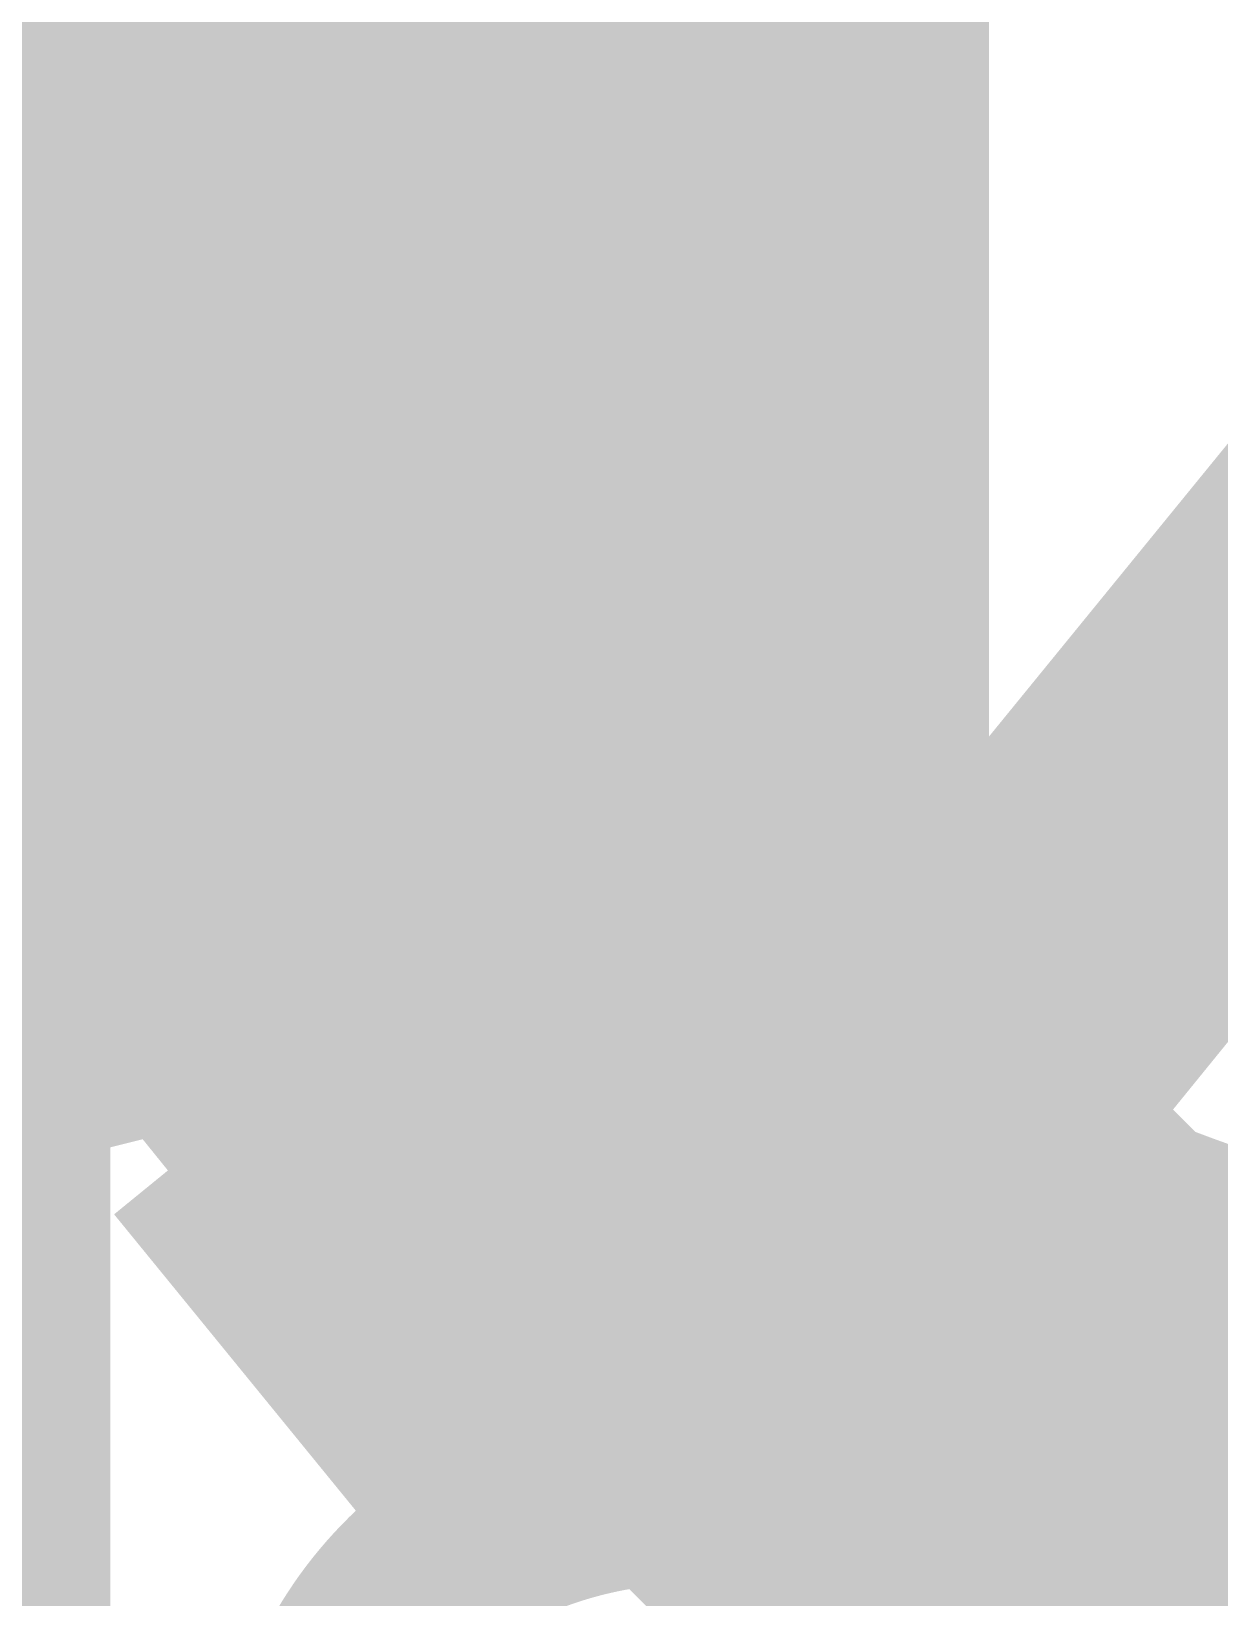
# Model space of a CAD drawing. Extents: x -23 to 289, y -67 to 135.
# Drawn here: x 153.512 to 154.086, y 81.272 to 82.03 of the extents above; entities that cross this region are included whole.
import ezdxf
from ezdxf.enums import TextEntityAlignment as Align

# ---------------------------------------------------------------- set-up
doc = ezdxf.new("R2010")
doc.units = 0
doc.header["$MEASUREMENT"] = 0
for name, color, linetype in [('ASSEMBLY_OUTLINES_TOP', 102, 'CONTINUOUS'), ('ASSEMBLY_PART_NUMBERS_BTM', 191, 'CONTINUOUS'), ('GENERATED_SILKSCREEN_BTM', 255, 'CONTINUOUS'), ('SILKSCREEN_REF_DES_BTM', 211, 'CONTINUOUS'), ('TRACES_LAYER_BOTTOM', 230, 'CONTINUOUS'), ('TRACES_LAYER_TOP', 150, 'CONTINUOUS')]:
    doc.layers.add(name, color=color, linetype=linetype)
doc.styles.add('VERIBEST_GERBER_0', font='txt')

msp = doc.modelspace()

# ---------------------------------------------------------------- linework, layer by layer
at = {"layer": 'ASSEMBLY_OUTLINES_TOP', "const_width": 0.1}
msp.add_lwpolyline([(153.5, 79.6), (153.5, 90.4), (157, 90.4), (157, 79.6)], close=True, dxfattribs=at)
at = {"layer": 'GENERATED_SILKSCREEN_BTM', "const_width": 0.15}
for points in [[(154.2676, 81.9288), (153.834, 81.3968), (153.7404, 81.3968), (153.6396, 81.5216), (153.6396, 81.78), (153.746, 81.9104), (153.7476, 81.916), (153.7468, 81.9208), (153.7444, 81.9264), (153.7396, 81.9296), (153.7348, 81.9328), (153.7292, 81.9336), (153.7236, 81.9328), (153.7196, 81.9288), (153.61, 81.7944), (153.6092, 81.7912), (153.6084, 81.7888), (153.6076, 81.788), (153.6068, 81.7848), (153.6068, 81.5152), (153.6076, 81.512), (153.6076, 81.5112), (153.6084, 81.5104), (153.6092, 81.508), (153.61, 81.5048)], [(153.61, 81.5048), (153.7196, 81.3704), (153.7236, 81.368), (153.7268, 81.3672), (153.7292, 81.3656), (153.7324, 81.3648), (153.842, 81.3648), (153.8444, 81.3656), (153.85, 81.3672), (153.854, 81.368), (153.8556, 81.3704), (154.2884, 81.9032)]]:
    msp.add_lwpolyline(points, dxfattribs=at)
at = {"layer": 'TRACES_LAYER_BOTTOM', "const_width": 0.35}
for points in [[(153.8, 81.52467), (153.8, 90.8)], [(164, 73.2), (162.075, 75.125), (157.56797, 75.125), (155.75, 76.94297), (155.75, 79.57467), (153.8, 81.52467)]]:
    msp.add_lwpolyline(points, dxfattribs=at)
at = {"layer": 'TRACES_LAYER_TOP', "const_width": 0.25}
msp.add_lwpolyline([(168.9, 87.5), (167.725, 86.325), (167.725, 82.84026), (167.36986, 82.48512), (167.36986, 82.13885), (165.00602, 79.775), (160.61134, 79.775), (160.14101, 80.24534), (154.37475, 80.24534), (150.52009, 84.1), (148.7, 84.1)], dxfattribs=at)

# ---------------------------------------------------------------- texts
at = {"layer": 'ASSEMBLY_PART_NUMBERS_BTM', "style": 'VERIBEST_GERBER_0', "text_generation_flag": 2}
for s, p in [('APHCM2012QBC/D-F01', (171.25, 83.29)), ('ERJ-3EKF6200V', (167.75, 83.29))]:
    msp.add_text(s, height=2.032, dxfattribs=at).set_placement(p, align=Align.TOP_LEFT)
at = {"layer": 'SILKSCREEN_REF_DES_BTM', "style": 'VERIBEST_GERBER_0', "text_generation_flag": 2}
msp.add_text('R222', height=0.8, rotation=90, dxfattribs=at).set_placement((153.61, 82.8), align=Align.TOP_LEFT)

doc.saveas('drawing.dxf')
